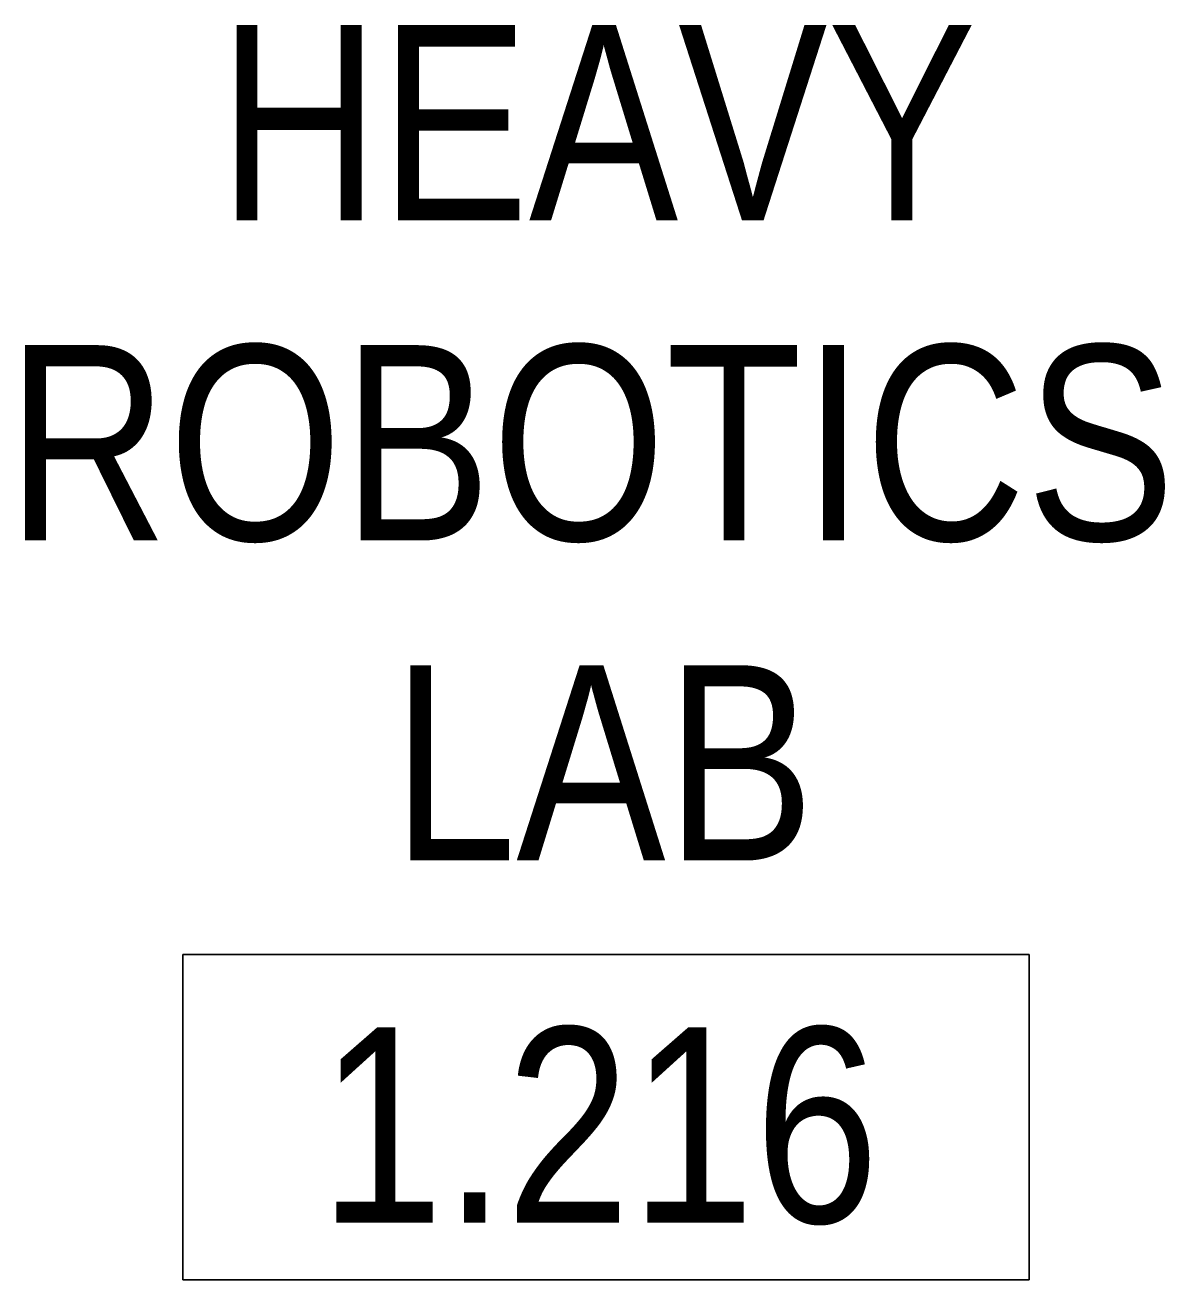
# Model space of a CAD drawing. Header units: inches. Extents: x -3640 to -1418, y -3630 to 137.
# Drawn here: x -1890.6 to -1838.1, y -3094.6 to -3036.8 of the extents above; entities that cross this region are included whole.
import ezdxf

# ---------------------------------------------------------------- set-up
doc = ezdxf.new("R2010")
doc.units = ezdxf.units.IN
doc.header["$MEASUREMENT"] = 0
doc.layers.add('A-AREA-IDEN', color=2, linetype='Continuous', lineweight=9)
doc.styles.add('Arial Narrow', font='ARIALN.TTF', dxfattribs={"height": 9})

# ---------------------------------------------------------------- blocks, each defined once
blk = doc.blocks.new('Room Tag- BSALS - Room Tag-28050-DIMENSION PLAN - LEVEL 1 _567_ - 2__ - CAD')
at = {"layer": 'A-AREA-IDEN'}
for p, q in [((-0.203125, -0.171875), (-0.203125, -0.015625)), ((-0.203125, -0.015625), (0.203125, -0.015625)), ((0.203125, -0.015625), (-0.203125, -0.015625)), ((-0.203125, -0.015625), (-0.203125, -0.171875)), ((0.203125, -0.015625), (0.203125, -0.171875)), ((0.203125, -0.171875), (0.203125, -0.015625)), ((0.203125, -0.171875), (-0.203125, -0.171875)), ((-0.203125, -0.171875), (0.203125, -0.171875))]:
    blk.add_line(p, q, dxfattribs=at)

msp = doc.modelspace()

# ---------------------------------------------------------------- block references
at = {"layer": 'A-AREA-IDEN', "xscale": 95.99999999999994, "yscale": 95.99999999999994, "zscale": 95.99999999999994}
msp.add_blockref('Room Tag- BSALS - Room Tag-28050-DIMENSION PLAN - LEVEL 1 _567_ - 2__ - CAD', (-1863.81, -3078.096), dxfattribs=at)

# ---------------------------------------------------------------- texts
at = {"layer": 'A-AREA-IDEN', "char_height": 9, "attachment_point": 1, "style": 'Arial Narrow'}
for s, insert, width in [('HEAVY', (-1881.678, -3036.766), 43.026), ('ROBOTICS', (-1891.428, -3051.516), 66.66), ('LAB', (-1873.678, -3066.266), 23.937), ('1.216', (-1877.032, -3082.961), 31.512)]:
    msp.add_mtext(s, dxfattribs=dict(at, insert=insert, width=width))

doc.saveas('drawing.dxf')
